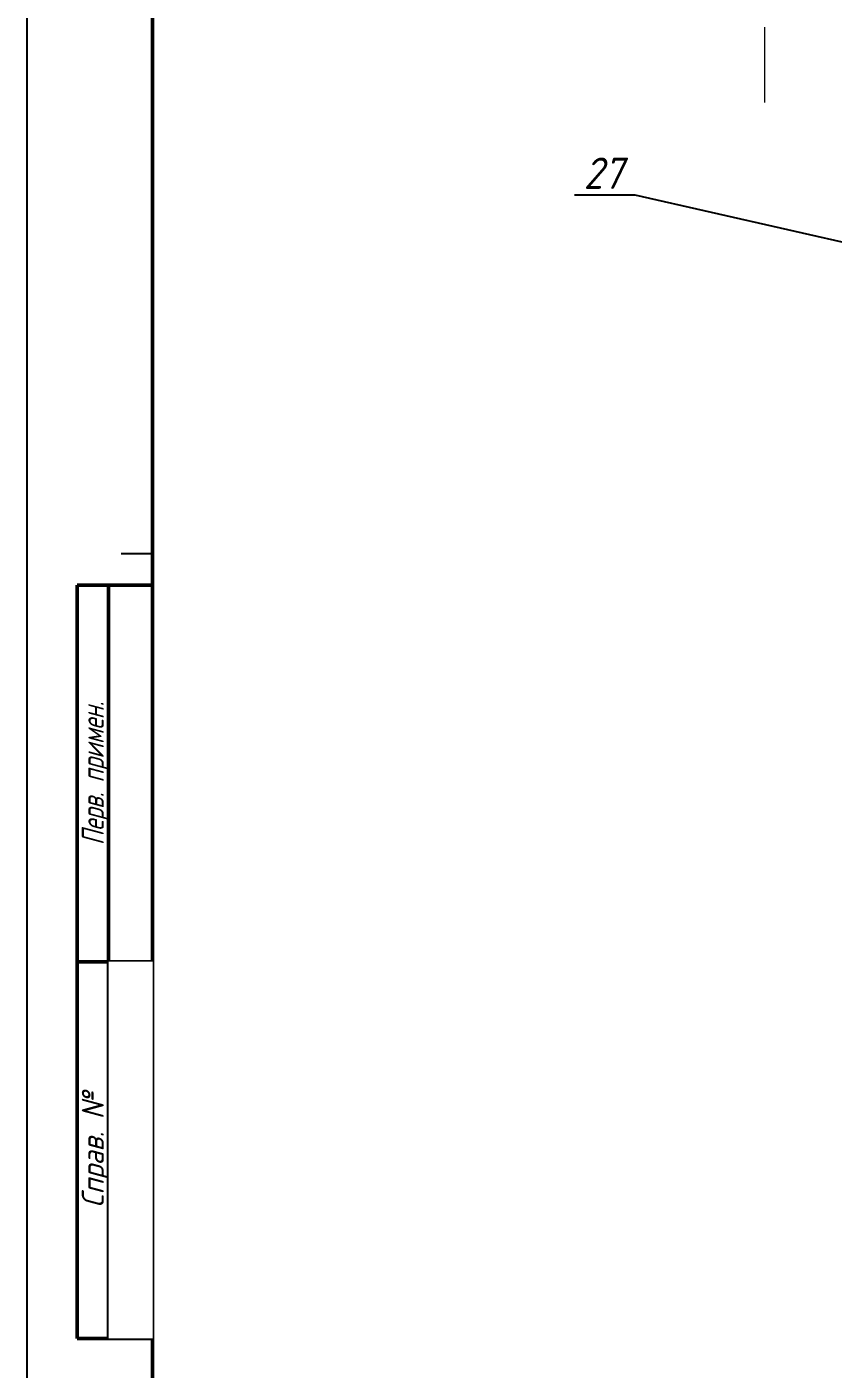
# Model space of a CAD drawing. Header units: millimetres. Extents: x -1043 to 2000, y -1356 to 1302.
# Drawn here: x 0 to 128.3, y 167.1 to 380.9 of the extents above; entities that cross this region are included whole.
import ezdxf
from ezdxf import colors
from ezdxf.entities.mleader import LeaderData, LeaderLine
from ezdxf.enums import TextEntityAlignment as Align
from ezdxf.math import Vec2, Vec3

# ---------------------------------------------------------------- set-up
doc = ezdxf.new("R2010")
doc.units = ezdxf.units.MM
doc.set_wipeout_variables(frame=1)
doc.linetypes.add('AM_ISO08W050', pattern=[18, 12, -1.5, 3, -1.5])
doc.layers.get('0').update_dxf_attribs({"lineweight": 80})
for name, color, linetype, lineweight in [('AM_4', 3, 'Continuous', 15), ('AM_7', 4, 'AM_ISO08W050', 15), ('AM_BOR', 7, 'Continuous', 35), ('основные', 7, 'Continuous', 35)]:
    doc.layers.add(name, color=color, linetype=linetype, lineweight=lineweight)
doc.styles.add('ACGOSTTS', font='geniso.shx', dxfattribs={"oblique": 15})
doc.styles.get("Standard").update_dxf_attribs({"font": 'geniso.shx', "oblique": 15})

# ---------------------------------------------------------------- blocks, each defined once
blk = doc.blocks.new('GOST_A1_LANDSCAPE')
at = {"layer": 'AM_BOR', "color": 1, "lineweight": 25}
for p, q in [((0, 594), (0, 0)), ((20.00000000000006, 297), (15.00000000000006, 297))]:
    blk.add_line(p, q, dxfattribs=at)
at = {"layer": 'AM_BOR', "color": 7, "lineweight": 50}
blk.add_line((20.00000000000011, 589), (20, 4.999999999999999), dxfattribs=at)
blk = doc.blocks.new('GOST_EXT12')
at = {"layer": 'AM_BOR', "color": 7, "lineweight": 50, "ltscale": 0.3}
for p, q in [((-2.842170943040401e-14, 286.9999999999999), (-12.00000000000003, 286.9999999999999)), ((-12.00000000000003, 286.9999999999999), (-12.00000000000005, 166.9999999999999)), ((-7.000000000000028, 166.9999999999999), (-7, 286.9999999999999)), ((-5.684341886080801e-14, 166.9999999999999), (-2.842170943040401e-14, 286.9999999999999)), ((-12.00000000000003, 226.9999999999999), (-5.684341886080801e-14, 226.9999999999999)), ((-12.00000000000006, 166.9999999999999), (-5.684341886080801e-14, 166.9999999999999))]:
    blk.add_line(p, q, dxfattribs=at)
at = {"layer": 'AM_BOR', "color": 1, "lineweight": 25, "style": 'ACGOSTTS', "oblique": 15, "width": 0.8213918273619546}
blk.add_text('Перв. примен.', height=3.5, rotation=90, dxfattribs=at).set_placement((-9.50000000000001, 256.9999999999999), align=Align.MIDDLE_CENTER)
at = {"layer": 'AM_BOR', "color": 1, "lineweight": 25, "style": 'ACGOSTTS', "oblique": 15}
blk.add_text('Справ. №', height=3.5, rotation=90, dxfattribs=at).set_placement((-9.50000000000004, 197), align=Align.MIDDLE_CENTER)
at = {"layer": 'AM_BOR', "color": 2, "lineweight": 25, "style": 'ACGOSTTS', "oblique": 15, "width": 0.8}
for tag, p in [('GEN-TITLE-FREF{16}', (-3.50000000000004, 256.9999999999999)), ('GEN-TITLE-RPARTNO{16}', (-3.500000000000012, 196.9999999999999)), ('GEN-TITLE-SDT2{10}', (-3.499999999999984, 127.5)), ('GEN-TITLE-CSTKN{7}', (-3.499999999999984, 97.5)), ('GEN-TITLE-RSTKN{7}', (-3.499999999999985, 72.5)), ('GEN-TITLE-SDT1{10}', (-3.499999999999984, 42.5)), ('GEN-TITLE-STKN{7}', (-3.499999999999984, 12.5))]:
    blk.add_attdef(tag, text='', height=3.17, rotation=90, dxfattribs=at).set_placement(p, align=Align.MIDDLE_CENTER)
blk.add_wipeout([(-7.000000000000014, 226.9999999999999), (-7.000000000000028, 166.9999999999999), (-5.684341886080802e-14, 166.9999999999999), (-4.263256414560601e-14, 226.9999999999999)])
blk = doc.blocks.new('_DotSmall')
at = {"color": 0, "linetype": 'ByBlock', "const_width": 0.5}
blk.add_lwpolyline([(-0.0625, 0, 1), (0.0625, 0, 1)], format="xyb", close=True, dxfattribs=at)

msp = doc.modelspace()

# ---------------------------------------------------------------- linework, layer by layer
at = {"layer": 'AM_7'}
msp.add_line((117.4645353002779, 368.9142666668957), (117.4645353002779, 468.7932857608187), dxfattribs=at)

# ---------------------------------------------------------------- block references
at = {"layer": 'основные', "lineweight": 0}
msp.add_blockref('GOST_A1_LANDSCAPE', (0, 0), dxfattribs=at)

# ---------------------------------------------------------------- leaders
at = {"layer": 'AM_4'}
ml = msp.add_multileader_mtext('Standard', dxfattribs=at)
ml.set_content('27', color=256)
ml.set_leader_properties()
ml.set_arrow_properties(name='DOTSMALL')
ml.build(insert=Vec2(0, 0))
ml.multileader.update_dxf_attribs({"text_left_attachment_type": 6, "text_right_attachment_type": 6, "dogleg_length": 0, "arrow_head_size": 5})
ctx = ml.context
ctx.base_point, ctx.char_height, ctx.arrow_head_size, ctx.plane_origin = Vec3(86.11469157976495, 354.1264248659303), 5, 5, Vec3(144.297464169922, 343.3131859949428)
ctx.left_attachment, ctx.right_attachment, ctx.text_align_type = 6, 6, 2
notes = []
notes.append((ctx, [(0, (1, 1, 0), (96.820462945705, 354.1264248659303), (-1, 0), 0, [(0, [(144.297464169922, 343.3131859949428)], 0, [])])]))
ctx.mtext.insert, ctx.mtext.alignment, ctx.mtext.flow_direction = Vec3(94.820462945705, 360.1264248659303), 3, 5
for ctx, leaders in notes:
    for number, flags, end, landing, length, lines in leaders:
        leader = LeaderData()
        leader.index, (leader.has_last_leader_line, leader.has_dogleg_vector, leader.attachment_direction) = number, flags
        leader.last_leader_point, leader.dogleg_vector, leader.dogleg_length = Vec3(end), Vec3(landing), length
        for number, points, colour, breaks in lines:
            line = LeaderLine()
            line.index, line.vertices, line.color, line.breaks = number, Vec3.list(points), colors.encode_raw_color(colour), breaks
            leader.lines.append(line)
        ctx.leaders.append(leader)

# ---------------------------------------------------------------- next in the draw order: block references
at = {"layer": 'основные', "lineweight": 0}
msp.add_blockref('GOST_EXT12', (20, 4.999999999999999), dxfattribs=at)

doc.saveas('drawing.dxf')
